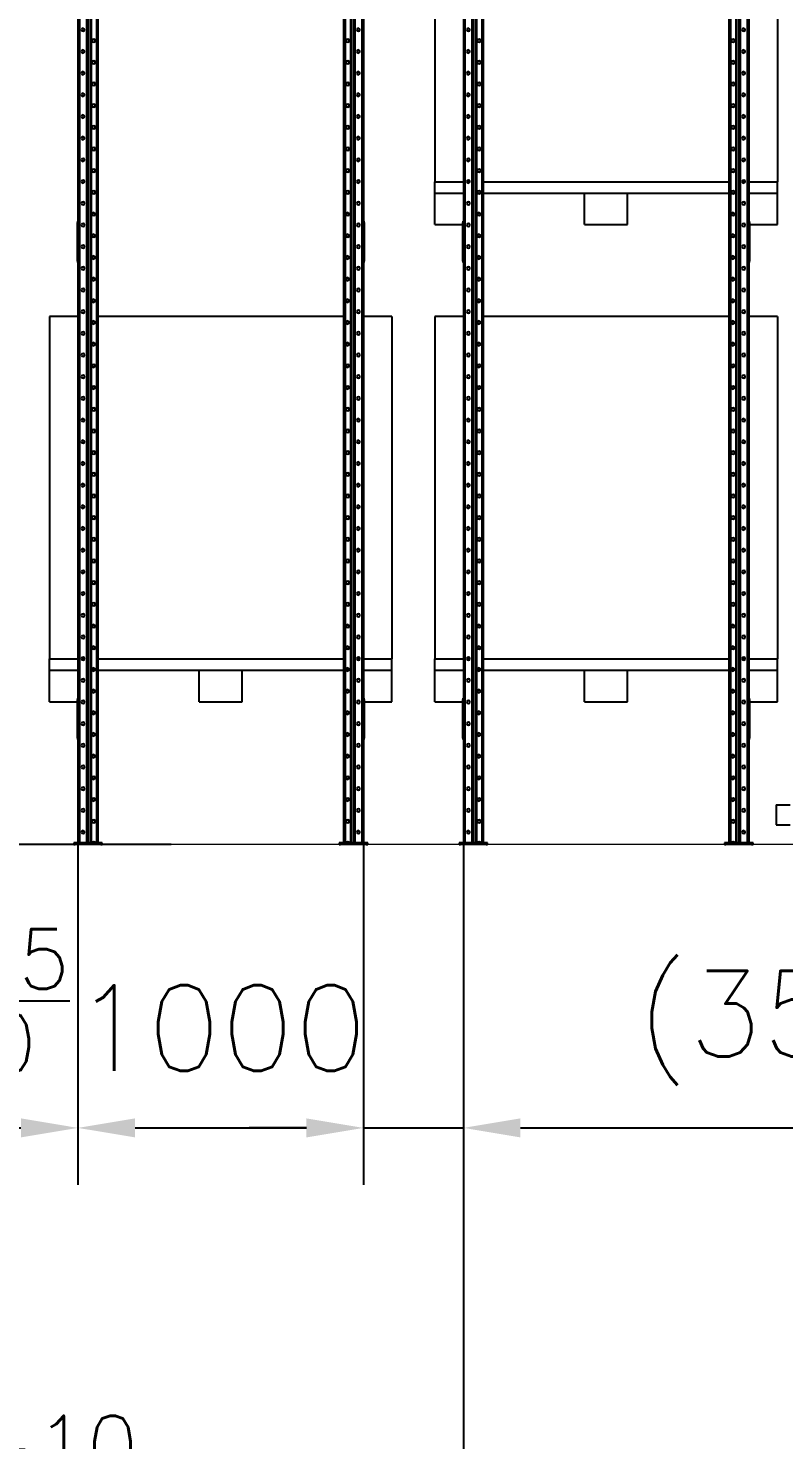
# Model space of a CAD drawing. Header units: millimetres. Extents: x 6622 to 532820, y 3370 to 359312.
# Drawn here: x 459876 to 462523, y 344268 to 349216 of the extents above; entities that cross this region are included whole.
import ezdxf

# ---------------------------------------------------------------- set-up
doc = ezdxf.new("R2010")
doc.units = ezdxf.units.MM
doc.layers.add('WA', color=4, linetype='Continuous', lineweight=15)
doc.styles.get("Standard").update_dxf_attribs({"font": 'txt', "bigfont": 'gbcbig.shx'})
doc.dimstyles.new('副本 ISO-25', dxfattribs={"dimtxt": 300, "dimasz": 200, "dimexe": 200, "dimexo": 25, "dimgap": 200, "dimtad": 1, "dimtxsty": 'Standard', "dimcen": 2.5, "dimadec": 0, "dimazin": 0, "dimtfac": 1, "dimtmove": 0, "dimatfit": 3, "dimfxl": 1, "dimarcsym": 0})

# ---------------------------------------------------------------- blocks, each defined once
blk = doc.blocks.new('*D417')
at = {"color": 0, "lineweight": -2, "transparency": 16777216}
for p, q in [((460050, 346359.7), (460050, 345161.4)), ((458550, 346244.7), (458550, 345161.4)), ((458750, 345361.4), (459850, 345361.4))]:
    blk.add_line(p, q, dxfattribs=at)
at = {"color": 0, "transparency": 16777216}
for points in [[(458750, 345394.8), (458750, 345328.1), (458550, 345361.4)], [(459850, 345394.8), (459850, 345328.1), (460050, 345361.4)]]:
    blk.add_solid(points, dxfattribs=at)
at = {"layer": 'Defpoints', "color": 0, "transparency": 16777216}
for p in [(460050, 346384.7), (458550, 346269.7), (460050, 345361.4)]:
    blk.add_point(p, dxfattribs=at)
at = {"color": 0, "transparency": 16777216, "insert": (459300, 345806.4), "char_height": 300, "attachment_point": 5}
blk.add_mtext('1500{\\H0.7x;\\S+5/0;}', dxfattribs=at)
blk = doc.blocks.new('*D418')
at = {"color": 0, "lineweight": -2, "transparency": 16777216}
for p, q in [((460050, 346358.8), (460050, 345161.4)), ((461050, 346358.8), (461050, 345161.4)), ((460250, 345361.4), (460850, 345361.4))]:
    blk.add_line(p, q, dxfattribs=at)
at = {"color": 0, "transparency": 16777216}
for points in [[(460250, 345394.8), (460250, 345328.1), (460050, 345361.4)], [(460850, 345394.8), (460850, 345328.1), (461050, 345361.4)]]:
    blk.add_solid(points, dxfattribs=at)
at = {"layer": 'Defpoints', "color": 0, "transparency": 16777216}
for p in [(460050, 346383.8), (461050, 346383.8), (461050, 345361.4)]:
    blk.add_point(p, dxfattribs=at)
at = {"color": 0, "transparency": 16777216, "insert": (460550, 345711.4), "char_height": 300, "attachment_point": 5}
blk.add_mtext('1000', dxfattribs=at)
blk = doc.blocks.new('*D419')
at = {"color": 0, "lineweight": -2, "transparency": 16777216}
for p, q in [((457550, 346423.9), (457550, 343455.6)), ((461400, 346407), (461400, 343455.6)), ((457750, 343655.6), (461200, 343655.6))]:
    blk.add_line(p, q, dxfattribs=at)
at = {"color": 0, "transparency": 16777216}
for points in [[(457750, 343688.9), (457750, 343622.3), (457550, 343655.6)], [(461200, 343688.9), (461200, 343622.3), (461400, 343655.6)]]:
    blk.add_solid(points, dxfattribs=at)
at = {"layer": 'Defpoints', "color": 0, "transparency": 16777216}
for p in [(457550, 346448.9), (461400, 346432), (461400, 343655.6)]:
    blk.add_point(p, dxfattribs=at)
at = {"color": 0, "transparency": 16777216, "insert": (459450, 344100.6), "char_height": 300, "attachment_point": 5}
blk.add_mtext('3850{\\H0.7x;\\S+10/0;}', dxfattribs=at)
blk = doc.blocks.new('A$C3E973D8C')
at = {"color": 2, "linetype": 'Continuous', "lineweight": 25}
for p, q in [((100, 8624.1), (100, 112.1)), ((105.5, 8624.1), (105.5, 112.1)), ((129.9, 8624.1), (129.9, 112.1)), ((134.6, 8624.1), (134.6, 112.1)), ((143.1, 8624.1), (143.1, 112.1)), ((145.7, 8624.1), (145.7, 112.1)), ((164.5, 8624.1), (164.5, 112.1)), ((167.5, 8624.1), (167.5, 112.1)), ((170, 8624.1), (170, 112.1)), ((3530, 8624.1), (3530, 112.1)), ((3532.5, 8624.1), (3532.5, 112.1)), ((3535.5, 8624.1), (3535.5, 112.1)), ((3554.3, 8624.1), (3554.3, 112.1)), ((3556.9, 8624.1), (3556.9, 112.1)), ((3565.4, 8624.1), (3565.4, 112.1)), ((3570.1, 8624.1), (3570.1, 112.1)), ((3594.5, 8624.1), (3594.5, 112.1)), ((3600, 8624.1), (3600, 112.1)), ((1030, 5560.1), (1030, 112.1)), ((1032.5, 5560.1), (1032.5, 112.1)), ((1035.5, 5560.1), (1035.5, 112.1)), ((1054.3, 5560.1), (1054.3, 112.1)), ((1056.9, 5560.1), (1056.9, 112.1)), ((1065.4, 5560.1), (1065.4, 112.1)), ((1070.1, 5560.1), (1070.1, 112.1)), ((1094.5, 5560.1), (1094.5, 112.1)), ((1100, 5560.1), (1100, 112.1)), ((2600, 5560.1), (2600, 112.1)), ((2605.5, 5560.1), (2605.5, 112.1)), ((2629.9, 5560.1), (2629.9, 112.1)), ((2634.6, 5560.1), (2634.6, 112.1)), ((2643.1, 5560.1), (2643.1, 112.1)), ((2645.7, 5560.1), (2645.7, 112.1)), ((2664.5, 5560.1), (2664.5, 112.1)), ((2667.5, 5560.1), (2667.5, 112.1)), ((2670, 5560.1), (2670, 112.1)), ((2500, 3629.1), (2500, 2429.1)), ((3700, 3629.1), (3700, 2429.1)), ((2500, 2389.1), (2500, 2429.1)), ((2600, 2429.1), (2500, 2429.1)), ((2623, 2429.1), (2612.4, 2429.1)), ((3530, 2429.1), (2670, 2429.1)), ((3587.6, 2429.1), (3577, 2429.1)), ((3700, 2429.1), (3600, 2429.1)), ((3700, 2389.1), (3700, 2429.1)), ((2600, 2389.1), (2500, 2389.1)), ((2500, 2279.1), (2500, 2389.1)), ((2659.6, 2389.1), (2650.6, 2389.1)), ((3530, 2389.1), (2670, 2389.1)), ((3025, 2279.1), (3025, 2389.1)), ((3175, 2389.1), (3025, 2389.1)), ((3175, 2279.1), (3175, 2389.1)), ((3549.4, 2389.1), (3540.4, 2389.1)), ((3700, 2389.1), (3600, 2389.1)), ((3700, 2279.1), (3700, 2389.1)), ((98, 2291.6), (100, 2291.6)), ((98, 2286.6), (98, 2291.6)), ((100, 2286.6), (98, 2286.6)), ((98, 2286.6), (98, 2151.6)), ((1100, 2291.6), (1102, 2291.6)), ((1102, 2286.6), (1100, 2286.6)), ((1102, 2291.6), (1102, 2286.6)), ((1102, 2151.6), (1102, 2286.6)), ((2598, 2279.1), (2500, 2279.1)), ((2598, 2291.6), (2600, 2291.6)), ((2598, 2286.6), (2598, 2291.6)), ((2598, 2286.6), (2598, 2151.6)), ((2600, 2286.6), (2598, 2286.6)), ((2650, 2314.3), (2650, 2317.9)), ((3175, 2279.1), (3025, 2279.1)), ((3550, 2314.3), (3550, 2317.9)), ((3600, 2291.6), (3602, 2291.6)), ((3602, 2286.6), (3600, 2286.6)), ((3602, 2291.6), (3602, 2286.6)), ((3602, 2151.6), (3602, 2286.6)), ((3700, 2279.1), (3602, 2279.1)), ((98, 2151.6), (100, 2151.6)), ((98, 2146.6), (98, 2151.6)), ((100, 2146.6), (98, 2146.6)), ((1100, 2151.6), (1102, 2151.6)), ((1102, 2146.6), (1100, 2146.6)), ((1102, 2151.6), (1102, 2146.6)), ((2598, 2151.6), (2600, 2151.6)), ((2598, 2146.6), (2598, 2151.6)), ((2600, 2146.6), (2598, 2146.6)), ((3600, 2151.6), (3602, 2151.6)), ((3602, 2146.6), (3600, 2146.6)), ((3602, 2151.6), (3602, 2146.6)), ((0, 1957.1), (0, 757.1)), ((0, 1957.1), (100, 1957.1)), ((170, 1957.1), (1030, 1957.1)), ((1100, 1957.1), (1200, 1957.1)), ((1200, 1957.1), (1200, 757.1)), ((2500, 1957.1), (2500, 757.1)), ((2500, 1957.1), (2600, 1957.1)), ((2670, 1957.1), (3530, 1957.1)), ((3600, 1957.1), (3700, 1957.1)), ((3700, 1957.1), (3700, 757.1)), ((0, 717.1), (0, 757.1)), ((100, 757.1), (0, 757.1)), ((123, 757.1), (112.4, 757.1)), ((1030, 757.1), (170, 757.1)), ((1087.6, 757.1), (1077, 757.1)), ((1200, 757.1), (1100, 757.1)), ((1200, 717.1), (1200, 757.1)), ((2500, 717.1), (2500, 757.1)), ((2600, 757.1), (2500, 757.1)), ((2623, 757.1), (2612.4, 757.1)), ((3530, 757.1), (2670, 757.1)), ((3587.6, 757.1), (3577, 757.1)), ((3700, 757.1), (3600, 757.1)), ((3700, 717.1), (3700, 757.1)), ((100, 717.1), (0, 717.1)), ((0, 607.1), (0, 717.1)), ((159.6, 717.1), (150.6, 717.1)), ((1030, 717.1), (170, 717.1)), ((675, 717.1), (525, 717.1)), ((525, 607.1), (525, 717.1)), ((675, 607.1), (675, 717.1)), ((1049.4, 717.1), (1040.4, 717.1)), ((1200, 717.1), (1100, 717.1)), ((1200, 607.1), (1200, 717.1)), ((2600, 717.1), (2500, 717.1)), ((2500, 607.1), (2500, 717.1)), ((2659.6, 717.1), (2650.6, 717.1)), ((3530, 717.1), (2670, 717.1)), ((3025, 607.1), (3025, 717.1)), ((3175, 717.1), (3025, 717.1)), ((3175, 607.1), (3175, 717.1)), ((3549.4, 717.1), (3540.4, 717.1)), ((3700, 717.1), (3600, 717.1)), ((3700, 607.1), (3700, 717.1)), ((150, 642.3), (150, 645.9)), ((1050, 642.3), (1050, 645.9)), ((2650, 642.3), (2650, 645.9)), ((3550, 642.3), (3550, 645.9)), ((98, 607.1), (0, 607.1)), ((98, 619.6), (100, 619.6)), ((98, 614.6), (98, 619.6)), ((100, 614.6), (98, 614.6)), ((98, 614.6), (98, 479.6)), ((675, 607.1), (525, 607.1)), ((1100, 619.6), (1102, 619.6)), ((1102, 614.6), (1100, 614.6)), ((1102, 619.6), (1102, 614.6)), ((1102, 479.6), (1102, 614.6)), ((1200, 607.1), (1102, 607.1)), ((2598, 607.1), (2500, 607.1)), ((2598, 614.6), (2598, 619.6)), ((2598, 619.6), (2600, 619.6)), ((2600, 614.6), (2598, 614.6)), ((2598, 614.6), (2598, 479.6)), ((3175, 607.1), (3025, 607.1)), ((3600, 619.6), (3602, 619.6)), ((3602, 614.6), (3600, 614.6)), ((3602, 619.6), (3602, 614.6)), ((3602, 479.6), (3602, 614.6)), ((3700, 607.1), (3602, 607.1)), ((98, 479.6), (100, 479.6)), ((98, 474.6), (98, 479.6)), ((100, 474.6), (98, 474.6)), ((1100, 479.6), (1102, 479.6)), ((1102, 474.6), (1100, 474.6)), ((1102, 479.6), (1102, 474.6)), ((2598, 479.6), (2600, 479.6)), ((2598, 474.6), (2598, 479.6)), ((2600, 474.6), (2598, 474.6)), ((3600, 479.6), (3602, 479.6)), ((3602, 474.6), (3600, 474.6)), ((3602, 479.6), (3602, 474.6)), ((2504, 245.6), (2455, 245.6)), ((2504, 245.6), (2504, 175.6)), ((2504, 175.6), (2455, 175.6)), ((85, 107.1), (85, 112.1)), ((85, 112.1), (90, 112.1)), ((90, 107.1), (85, 107.1)), ((90, 112.1), (90, 107.1)), ((90, 112.1), (180, 112.1)), ((90, 107.1), (180, 107.1)), ((129.9, 112.1), (105.5, 112.1)), ((180, 107.1), (180, 112.1)), ((180, 112.1), (185, 112.1)), ((185, 107.1), (180, 107.1)), ((185, 112.1), (185, 107.1)), ((1015, 107.1), (1015, 112.1)), ((1015, 112.1), (1020, 112.1)), ((1020, 107.1), (1015, 107.1)), ((1020, 112.1), (1020, 107.1)), ((1020, 112.1), (1110, 112.1)), ((1020, 107.1), (1110, 107.1)), ((1094.5, 112.1), (1070.1, 112.1)), ((1110, 107.1), (1110, 112.1)), ((1110, 112.1), (1115, 112.1)), ((1115, 107.1), (1110, 107.1)), ((1115, 112.1), (1115, 107.1)), ((2585, 107.1), (2585, 112.1)), ((2585, 112.1), (2590, 112.1)), ((2590, 107.1), (2585, 107.1)), ((2590, 112.1), (2590, 107.1)), ((2590, 112.1), (2680, 112.1)), ((2590, 107.1), (2680, 107.1)), ((2629.9, 112.1), (2605.5, 112.1)), ((2680, 107.1), (2680, 112.1)), ((2680, 112.1), (2685, 112.1)), ((2685, 107.1), (2680, 107.1)), ((2685, 112.1), (2685, 107.1)), ((3515, 107.1), (3515, 112.1)), ((3515, 112.1), (3520, 112.1)), ((3520, 107.1), (3515, 107.1)), ((3520, 112.1), (3520, 107.1)), ((3520, 112.1), (3610, 112.1)), ((3520, 107.1), (3610, 107.1)), ((3594.5, 112.1), (3570.1, 112.1)), ((3610, 107.1), (3610, 112.1)), ((3610, 112.1), (3615, 112.1)), ((3615, 107.1), (3610, 107.1)), ((3615, 112.1), (3615, 107.1))]:
    blk.add_line(p, q, dxfattribs=at)
for centre in [(117.7, 2962.1), (155.1, 2924.1), (1044.9, 2924.1), (1082.3, 2962.1), (2617.7, 2962.1), (2655.1, 2924.1), (3544.9, 2924.1), (3582.3, 2962.1), (117.7, 2886.1), (1082.3, 2886.1), (2617.7, 2886.1), (3582.3, 2886.1), (155.1, 2848.1), (1044.9, 2848.1), (2655.1, 2848.1), (3544.9, 2848.1), (117.7, 2810.1), (155.1, 2772.1), (1044.9, 2772.1), (1082.3, 2810.1), (2617.7, 2810.1), (2655.1, 2772.1), (3544.9, 2772.1), (3582.3, 2810.1), (117.7, 2734.1), (1082.3, 2734.1), (2617.7, 2734.1), (3582.3, 2734.1), (155.1, 2696.1), (1044.9, 2696.1), (2655.1, 2696.1), (3544.9, 2696.1), (117.7, 2658.1), (155.1, 2620.1), (1044.9, 2620.1), (1082.3, 2658.1), (2617.7, 2658.1), (2655.1, 2620.1), (3544.9, 2620.1), (3582.3, 2658.1), (117.7, 2582.1), (1082.3, 2582.1), (2617.7, 2582.1), (3582.3, 2582.1), (155.1, 2544.1), (1044.9, 2544.1), (2655.1, 2544.1), (3544.9, 2544.1), (117.7, 2506.1), (1082.3, 2506.1), (2617.7, 2506.1), (3582.3, 2506.1), (117.7, 2430.1), (155.1, 2468.1), (1044.9, 2468.1), (1082.3, 2430.1), (2617.7, 2430.1), (2655.1, 2468.1), (3544.9, 2468.1), (3582.3, 2430.1), (155.1, 2392.1), (1044.9, 2392.1), (2655.1, 2392.1), (3544.9, 2392.1), (117.7, 2354.1), (1082.3, 2354.1), (2617.7, 2354.1), (3582.3, 2354.1), (117.7, 2278.1), (155.1, 2316.1), (1044.9, 2316.1), (1082.3, 2278.1), (2617.7, 2278.1), (2655.1, 2316.1), (3544.9, 2316.1), (3582.3, 2278.1), (155.1, 2240.1), (1044.9, 2240.1), (2655.1, 2240.1), (3544.9, 2240.1), (117.7, 2202.1), (1082.3, 2202.1), (2617.7, 2202.1), (3582.3, 2202.1), (117.7, 2126.1), (155.1, 2164.1), (1044.9, 2164.1), (1082.3, 2126.1), (2617.7, 2126.1), (2655.1, 2164.1), (3544.9, 2164.1), (3582.3, 2126.1), (155.1, 2088.1), (1044.9, 2088.1), (2655.1, 2088.1), (3544.9, 2088.1), (117.7, 2050.1), (1082.3, 2050.1), (2617.7, 2050.1), (3582.3, 2050.1), (117.7, 1974.1), (155.1, 2012.1), (1044.9, 2012.1), (1082.3, 1974.1), (2617.7, 1974.1), (2655.1, 2012.1), (3544.9, 2012.1), (3582.3, 1974.1), (155.1, 1936.1), (1044.9, 1936.1), (2655.1, 1936.1), (3544.9, 1936.1), (117.7, 1898.1), (1082.3, 1898.1), (2617.7, 1898.1), (3582.3, 1898.1), (155.1, 1860.1), (1044.9, 1860.1), (2655.1, 1860.1), (3544.9, 1860.1), (117.7, 1822.1), (155.1, 1784.1), (1044.9, 1784.1), (1082.3, 1822.1), (2617.7, 1822.1), (2655.1, 1784.1), (3544.9, 1784.1), (3582.3, 1822.1), (117.7, 1746.1), (1082.3, 1746.1), (2617.7, 1746.1), (3582.3, 1746.1), (155.1, 1708.1), (1044.9, 1708.1), (2655.1, 1708.1), (3544.9, 1708.1), (117.7, 1670.1), (155.1, 1632.1), (1044.9, 1632.1), (1082.3, 1670.1), (2617.7, 1670.1), (2655.1, 1632.1), (3544.9, 1632.1), (3582.3, 1670.1), (117.7, 1594.1), (1082.3, 1594.1), (2617.7, 1594.1), (3582.3, 1594.1), (155.1, 1556.1), (1044.9, 1556.1), (2655.1, 1556.1), (3544.9, 1556.1), (117.7, 1518.1), (155.1, 1480.1), (1044.9, 1480.1), (1082.3, 1518.1), (2617.7, 1518.1), (2655.1, 1480.1), (3544.9, 1480.1), (3582.3, 1518.1), (117.7, 1442.1), (1082.3, 1442.1), (2617.7, 1442.1), (3582.3, 1442.1), (155.1, 1404.1), (1044.9, 1404.1), (2655.1, 1404.1), (3544.9, 1404.1), (117.7, 1366.1), (1082.3, 1366.1), (2617.7, 1366.1), (3582.3, 1366.1), (117.7, 1290.1), (155.1, 1328.1), (1044.9, 1328.1), (1082.3, 1290.1), (2617.7, 1290.1), (2655.1, 1328.1), (3544.9, 1328.1), (3582.3, 1290.1), (155.1, 1252.1), (1044.9, 1252.1), (2655.1, 1252.1), (3544.9, 1252.1), (117.7, 1214.1), (1082.3, 1214.1), (2617.7, 1214.1), (3582.3, 1214.1), (117.7, 1138.1), (155.1, 1176.1), (1044.9, 1176.1), (1082.3, 1138.1), (2617.7, 1138.1), (2655.1, 1176.1), (3544.9, 1176.1), (3582.3, 1138.1), (155.1, 1100.1), (1044.9, 1100.1), (2655.1, 1100.1), (3544.9, 1100.1), (117.7, 1062.1), (1082.3, 1062.1), (2617.7, 1062.1), (3582.3, 1062.1), (117.7, 986.1), (155.1, 1024.1), (1044.9, 1024.1), (1082.3, 986.1), (2617.7, 986.1), (2655.1, 1024.1), (3544.9, 1024.1), (3582.3, 986.1), (155.1, 948.1), (1044.9, 948.1), (2655.1, 948.1), (3544.9, 948.1), (117.7, 910.1), (1082.3, 910.1), (2617.7, 910.1), (3582.3, 910.1), (155.1, 872.1), (1044.9, 872.1), (2655.1, 872.1), (3544.9, 872.1), (117.7, 834.1), (155.1, 796.1), (1044.9, 796.1), (1082.3, 834.1), (2617.7, 834.1), (2655.1, 796.1), (3544.9, 796.1), (3582.3, 834.1), (117.7, 758.1), (1082.3, 758.1), (2617.7, 758.1), (3582.3, 758.1), (155.1, 720.1), (1044.9, 720.1), (2655.1, 720.1), (3544.9, 720.1), (117.7, 682.1), (155.1, 644.1), (1044.9, 644.1), (1082.3, 682.1), (2617.7, 682.1), (2655.1, 644.1), (3544.9, 644.1), (3582.3, 682.1), (117.7, 606.1), (1082.3, 606.1), (2617.7, 606.1), (3582.3, 606.1), (155.1, 568.1), (1044.9, 568.1), (2655.1, 568.1), (3544.9, 568.1), (117.7, 530.1), (155.1, 492.1), (1044.9, 492.1), (1082.3, 530.1), (2617.7, 530.1), (2655.1, 492.1), (3544.9, 492.1), (3582.3, 530.1), (117.7, 454.1), (1082.3, 454.1), (2617.7, 454.1), (3582.3, 454.1), (155.1, 416.1), (1044.9, 416.1), (2655.1, 416.1), (3544.9, 416.1), (117.7, 378.1), (1082.3, 378.1), (2617.7, 378.1), (3582.3, 378.1), (117.7, 302.1), (155.1, 340.1), (1044.9, 340.1), (1082.3, 302.1), (2617.7, 302.1), (2655.1, 340.1), (3544.9, 340.1), (3582.3, 302.1), (155.1, 264.1), (1044.9, 264.1), (2655.1, 264.1), (3544.9, 264.1), (117.7, 226.1), (1082.3, 226.1), (2617.7, 226.1), (3582.3, 226.1), (117.7, 150.1), (155.1, 188.1), (1044.9, 188.1), (1082.3, 150.1), (2617.7, 150.1), (2655.1, 188.1), (3544.9, 188.1), (3582.3, 150.1)]:
    blk.add_circle(centre, 5.4, dxfattribs=at)
for centre in [(155.1, 112.1), (1044.9, 112.1), (2655.1, 112.1), (3544.9, 112.1)]:
    blk.add_arc(centre, 5.4, 0, 180, dxfattribs=at)
blk = doc.blocks.new('*D429')
at = {"color": 0, "lineweight": -2, "transparency": 16777216}
for p, q in [((457818.5, 355761.2), (450896, 355761.2)), ((451096, 355561.2), (451096, 346555.2)), ((460376.4, 346355.2), (450896, 346355.2))]:
    blk.add_line(p, q, dxfattribs=at)
at = {"color": 0, "transparency": 16777216}
for points in [[(451062.6, 355561.2), (451129.3, 355561.2), (451096, 355761.2)], [(451062.6, 346555.2), (451129.3, 346555.2), (451096, 346355.2)]]:
    blk.add_solid(points, dxfattribs=at)
at = {"layer": 'Defpoints', "color": 0, "transparency": 16777216}
for p in [(457843.5, 355761.2), (451096, 346355.2), (460401.4, 346355.2)]:
    blk.add_point(p, dxfattribs=at)
at = {"color": 0, "transparency": 16777216, "insert": (450737.7, 351058.2), "char_height": 300, "attachment_point": 5, "rotation": 90}
blk.add_mtext('(9406堆垛机总高）', dxfattribs=at)
blk = doc.blocks.new('*D453')
at = {"color": 0, "lineweight": -2, "transparency": 16777216}
for p, q in [((461400, 346264.6), (461400, 345161.4)), ((461050, 346220.5), (461050, 345161.4)), ((460850, 345361.4), (460650, 345361.4)), ((461050, 345361.4), (461400, 345361.4)), ((461600, 345361.4), (463350, 345361.4))]:
    blk.add_line(p, q, dxfattribs=at)
at = {"color": 0, "transparency": 16777216}
for points in [[(460850, 345394.8), (460850, 345328.1), (461050, 345361.4)], [(461600, 345394.8), (461600, 345328.1), (461400, 345361.4)]]:
    blk.add_solid(points, dxfattribs=at)
at = {"layer": 'Defpoints', "color": 0, "transparency": 16777216}
for p in [(461400, 346289.6), (461050, 346245.5), (461400, 345361.4)]:
    blk.add_point(p, dxfattribs=at)
at = {"color": 0, "transparency": 16777216, "insert": (462575, 345711.4), "char_height": 300, "attachment_point": 5}
blk.add_mtext('(350)', dxfattribs=at)

msp = doc.modelspace()

# ---------------------------------------------------------------- linework, layer by layer
at = {"layer": 'WA'}
msp.add_line((529050, 346355.221), (385050, 346355.221), dxfattribs=at)

# ---------------------------------------------------------------- block references
at = {"extrusion": (0, 0, -1), "zscale": -1}
for p in [(-461150, 346248.121), (-465000, 346248.121)]:
    msp.add_blockref('A$C3E973D8C', p, dxfattribs=at)

# ---------------------------------------------------------------- dimensions: what is measured, and where the dimension line sits
at = {"color": 3}
dim = msp.add_linear_dim(base=(451095.95, 346355.221), p1=(457843.479, 355761.221), p2=(460401.39, 346355.221), angle=90, text='(<>堆垛机总高）', dimstyle='副本 ISO-25', dxfattribs=at)
dim.commit()
dim.dimension.update_dxf_attribs({"geometry": '*D429', "text_midpoint": (450737.678, 351058.221)})
for base, p1, p2, text, picture, middle in [((461400, 343655.615), (457550, 346448.945), (461400, 346432.044), '3850{\\H0.7x;\\S+10/0;}', '*D419', (459450, 343655.615)), ((460050, 345361.427), (458550, 346269.666), (460050, 346384.701), '<>{\\H0.7x;\\S+5/0;}', '*D417', (459300, 345361.427))]:
    dim = msp.add_linear_dim(base=base, p1=p1, p2=p2, text=text, dimstyle='副本 ISO-25', dxfattribs=at)
    dim.commit()
    dim.dimension.update_dxf_attribs({"geometry": picture, "text_midpoint": middle, "dimtype": 160})
dim = msp.add_linear_dim(base=(461050, 345361.427), p1=(460050, 346383.825), p2=(461050, 346383.825), dimstyle='副本 ISO-25', dxfattribs=at)
dim.commit()
dim.dimension.update_dxf_attribs({"geometry": '*D418', "text_midpoint": (460550, 345361.427), "dimtype": 160})
dim = msp.add_linear_dim(base=(461400, 345361.427), p1=(461050, 346245.504), p2=(461400, 346289.581), text='(350)', dimstyle='副本 ISO-25', dxfattribs=at)
dim.commit()
dim.dimension.update_dxf_attribs({"geometry": '*D453', "text_midpoint": (462575, 345711.427)})

doc.saveas('drawing.dxf')
